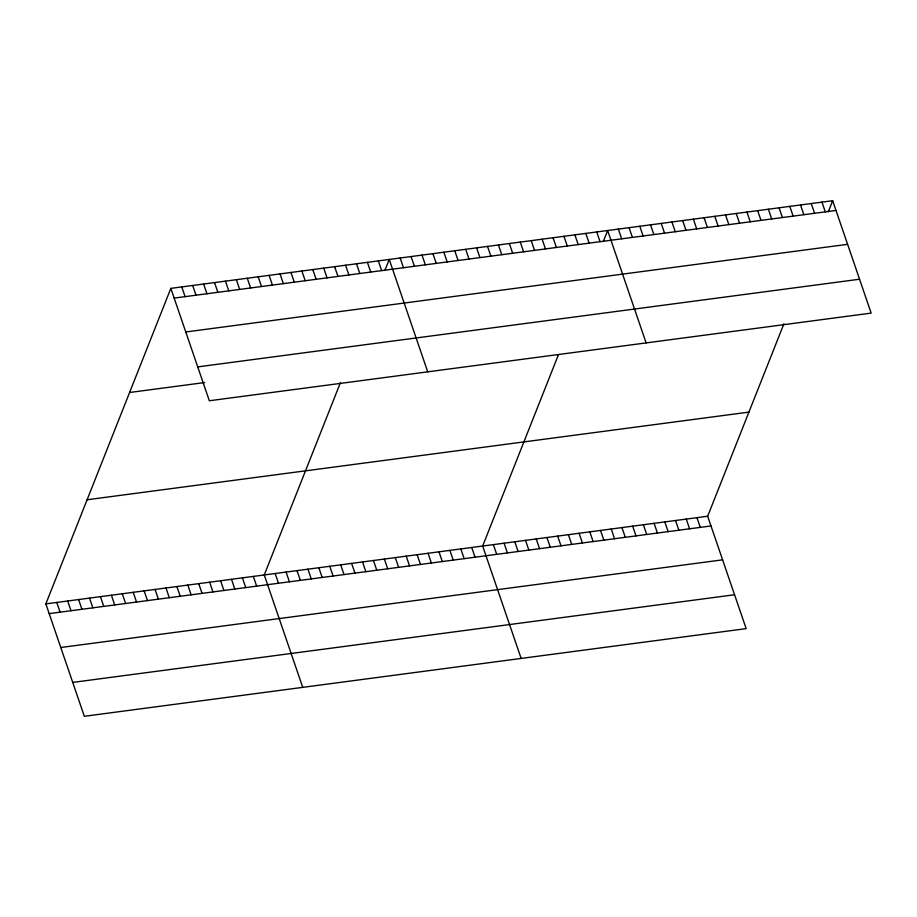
<?xml version="1.0" encoding="UTF-8"?>
<svg xmlns="http://www.w3.org/2000/svg" width="917" height="917" viewBox="0 0 917 917"><rect width="100%" height="100%" fill="white"/><g stroke="black" fill="none" stroke-linecap="round" stroke-linejoin="round"><path stroke-width="1.38" d="M783.92 323.758L707.672 516.237L746.163 628.626L84.33 716.292L45.85 603.89L170.837 288.374L832.67 200.708L871.15 313.11L209.328 400.763L170.837 288.374M340.494 382.492L264.256 574.97L302.736 687.36M384.876 270.469L389.244 259.442L427.723 371.843M558.396 354.833L482.651 546.039L521.143 658.44M603.283 241.538L607.65 230.511L646.13 342.912M828.303 211.735L832.67 200.708M174.173 298.094L835.995 210.44M185.773 331.977L847.595 244.323M197.728 366.892L859.55 279.226M129.595 392.487L204.674 382.549M87.092 499.765L748.925 412.111M45.85 603.89L707.672 516.237M49.186 613.622L711.007 525.957M60.786 647.505L722.607 559.84M72.73 682.408L734.563 594.755M821.953 202.13L825.289 211.861M811.236 203.54L814.571 213.271M800.518 204.961L803.854 214.693M789.801 206.382L793.136 216.114M779.095 207.804L782.419 217.535M768.377 209.225L771.701 218.957M757.66 210.646L760.995 220.367M746.942 212.056L750.278 221.788M736.225 213.478L739.561 223.209M725.519 214.899L728.843 224.631M714.802 216.32L718.126 226.052M704.084 217.742L707.42 227.473M693.367 219.152L696.702 228.883M682.649 220.573L685.985 230.305M671.932 221.994L675.267 231.726M661.226 223.416L664.55 233.147M650.508 224.837L653.844 234.569M639.791 226.258L643.126 235.99M629.073 227.668L632.409 237.4M618.356 229.09L621.692 238.821M696.966 517.647L700.29 527.378M596.726 231.955L600.062 241.687M686.248 519.068L689.584 528.8M585.803 233.399L589.138 243.131M675.531 520.489L678.867 530.221M574.89 234.855L578.214 244.587M664.814 521.911L668.149 531.642M563.966 236.299L567.302 246.031M654.096 523.332L657.432 533.064M553.043 237.744L556.378 247.475M643.39 524.742L646.714 534.473M542.119 239.188L545.455 248.92M632.673 526.163L635.997 535.895M531.207 240.632L534.531 250.364M621.955 527.584L625.291 537.316M520.283 242.088L523.618 251.808M611.238 529.006L614.573 538.737M509.359 243.532L512.695 253.264M600.52 530.427L603.856 540.159M498.447 244.977L501.771 254.708M589.814 531.849L593.139 541.58M487.523 246.421L490.859 256.152M579.097 533.258L582.421 542.99M476.599 247.865L479.935 257.597M568.38 534.68L571.715 544.411M465.687 249.309L469.011 259.041M557.662 536.101L560.998 545.833M454.763 250.765L458.099 260.497M546.945 537.522L550.28 547.254M443.839 252.209L447.175 261.941M536.227 538.944L539.563 548.675M432.927 253.654L436.251 263.385M525.521 540.354L528.845 550.085M422.003 255.098L425.339 264.83M514.804 541.775L518.128 551.507M411.08 256.542L414.415 266.274M504.086 543.196L507.422 552.928M400.167 257.998L403.491 267.73M493.369 544.618L496.705 554.349M378.32 260.887L381.655 270.618M471.739 547.483L475.063 557.215M367.408 262.331L370.732 272.062M460.815 548.928L464.151 558.659M356.484 263.775L359.819 273.507M449.892 550.372L453.227 560.104M345.56 265.231L348.896 274.951M438.979 551.816L442.303 561.548M334.636 266.675L337.972 276.407M428.056 553.272L431.391 563.004M323.724 268.119L327.048 277.851M417.132 554.716L420.467 564.448M312.8 269.564L316.136 279.295M406.22 556.16L409.544 565.892M301.876 271.008L305.212 280.74M395.296 557.605L398.631 567.336M290.964 272.452L294.288 282.184M384.372 559.049L387.708 568.781M280.04 273.908L283.376 283.64M373.46 560.505L376.784 570.236M269.117 275.352L272.452 285.084M362.536 561.949L365.872 571.681M258.204 276.796L261.528 286.528M351.612 563.393L354.948 573.125M247.281 278.241L250.616 287.972M340.688 564.838L344.024 574.569M236.357 279.685L239.692 289.417M329.776 566.282L333.1 576.014M225.444 281.141L228.769 290.872M318.852 567.738L322.188 577.469M214.521 282.585L217.856 292.317M307.929 569.182L311.264 578.914M203.597 284.029L206.933 293.761M297.016 570.626L300.34 580.358M192.685 285.474L196.009 295.205M286.093 572.07L289.428 581.802M181.761 286.918L185.096 296.649M275.169 573.515L278.504 583.246M253.333 576.415L256.668 586.146M242.409 577.859L245.745 587.591M231.497 579.303L234.821 589.035M220.573 580.748L223.908 590.479M209.649 582.192L212.985 591.923M198.737 583.648L202.061 593.379M187.813 585.092L191.149 594.824M176.889 586.536L180.225 596.268M165.977 587.98L169.301 597.712M155.053 589.425L158.389 599.156M144.129 590.88L147.465 600.612M133.206 592.325L136.541 602.056M122.293 593.769L125.618 603.501M111.37 595.213L114.705 604.945M100.446 596.658L103.781 606.389M89.534 598.113L92.858 607.833M78.61 599.558L81.945 609.289M67.686 601.002L71.022 610.733M56.774 602.446L60.098 612.178"/></g></svg>
